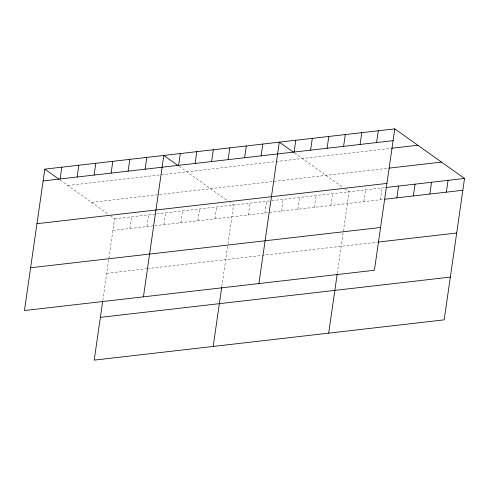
<?xml version="1.0" encoding="UTF-8"?>
<svg xmlns="http://www.w3.org/2000/svg" width="489" height="489" viewBox="0 0 489 489"><rect width="100%" height="100%" fill="white"/><g stroke="black" fill="none" stroke-linecap="round" stroke-linejoin="round"><path stroke-width="0.37" stroke-dasharray="2.44 1.83" d="M102.806 300.466L108.668 259.787M108.882 258.284L114.585 218.736L111.04 216.224M129.885 228.565L131.584 216.78M146.883 226.609L148.583 214.824M163.882 224.653L165.582 212.868M180.881 222.697L182.574 210.912M197.88 220.741L199.573 208.956M214.873 218.785L216.572 207M221.792 286.774L227.764 245.344M227.984 243.84L233.571 205.044L230.032 202.525M248.375 214.934L250.068 203.149M264.873 213.033L266.566 201.248M281.371 211.132L283.07 199.347M297.868 209.237L299.568 197.452M314.366 207.336L316.065 195.551M330.864 205.435L332.563 193.656M337.282 273.485L343.254 232.055M343.364 231.303L349.06 191.755L345.521 189.237M363.859 201.639L365.558 189.854M380.363 199.744L382.056 187.959M67.843 185.508L275.325 161.633M276.077 161.547L391.567 148.259M91.565 202.373L388.284 168.228M114.585 218.736L155.973 213.974M156.712 213.889L271.071 200.728M271.817 200.643L385.057 187.611M112.886 230.521L154.273 225.759M155.013 225.673L384.109 199.31M106.724 273.296L146.633 268.699M147.372 268.614L377.196 242.165M294.647 153.069L343.156 187.556M179.163 166.358L227.672 200.851M60.171 180.056L108.68 214.543"/><path stroke-width="0.73" d="M44.823 169.145L24.45 310.533L374.415 270.264L394.794 128.87L44.823 169.145L58.992 179.212M60.123 178.968L61.822 167.189M77.121 177.012L78.821 165.227M94.12 175.056L95.82 163.271M111.119 173.1L112.818 161.315M102.702 301.206L94.206 360.13L444.177 319.855L464.55 178.467L394.794 128.87M128.118 171.144L129.817 159.359M145.117 169.188L146.816 157.403M143.436 296.841L163.815 155.447L177.978 165.52M178.613 165.337L180.313 153.552M195.111 163.436L196.81 151.651M211.609 161.535L213.308 149.756M228.106 159.64L229.806 147.855M213.198 346.438L221.688 287.508M244.61 157.739L246.303 145.954M261.108 155.844L262.807 144.059M258.925 283.553L279.305 142.158L293.467 152.232M294.103 152.042L295.802 140.257M310.601 150.147L312.3 138.363M327.098 148.246L328.797 136.462M343.596 146.345L345.295 134.567M328.687 333.15L337.178 274.219M360.1 144.451L361.793 132.666M376.597 142.55L378.29 130.765M396.86 197.843L398.553 186.058M413.358 195.942L415.057 184.164M429.855 194.047L431.555 182.263M446.353 192.146L448.052 180.362M43.13 180.924L393.095 140.655M391.567 148.259L417.814 145.233M389.036 168.137L441.53 162.097M36.962 223.699L386.927 183.424M385.809 187.525L464.55 178.467M384.861 199.225L462.851 190.252M30.611 267.764L380.583 227.489M377.948 242.079L456.689 233.021M100.373 317.361L450.338 277.086"/></g></svg>
